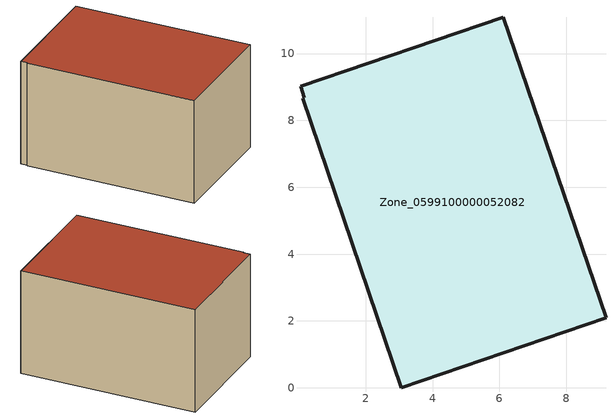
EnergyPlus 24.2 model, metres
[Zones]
Zone_0599100000052082
 floor ground (C_G): 0.17,8.68 0.05,9.02 6.11,11.09 9.19,2.09 3.07,0 0.12,8.66 z0
 wall outside (C_F): 9.19,2.09 6.11,11.09 0.05,9.02 0.17,8.68 0.12,8.66 3.07,0 9.19,2.09 z0:5.75
 roof outside (C_R): 0.05,9.02 0.17,8.68 0.12,8.66 3.07,0 9.19,2.09 6.11,11.09 z5.75
[BUILDING]
Pand.0599100000052082: North Axis=0; Terrain=City; Loads Convergence Tolerance Value=0.04; Temperature Convergence Tolerance Value=0.4; Solar Distribution=FullExterior; Maximum Number of Warmup Days=25; Minimum Number of Warmup Days=1
[Site:Location]
Rotterdam.The.Hague.AP_ZH_NLD Design_Conditions: Latitude=51.96; Longitude=4.45; Time Zone=1; Elevation=-4.5
[SITE:GROUNDTEMPERATURE:BUILDINGSURFACE]
18, 18, 18, 18, 18, 18, 18, 18, 18, 18, 18, 18
[MATERIAL] Thermal Absorptance=0.9; Solar Absorptance=0.7; Visible Absorptance=0.7
Name | Roughness | Thickness | Conductivity | Density | Specific Heat
G.TC.1946-1964 | MediumSmooth | 0.15 | 1 | 540 | 1210
F.TC.1946-1964 | Rough | 0.3 | 0.857143 | 1920 | 840
R.TC.1946-1964 | MediumRough | 0.2 | 0.235294 | 1500 | 1000
[CONSTRUCTION]
C_G: G.TC.1946-1964
C_F: F.TC.1946-1964
C_R: R.TC.1946-1964
[ZONE]
Zone_0599100000052082: Type=1; Multiplier=1; Ceiling Height=Autocalculate; Volume=Autocalculate; Floor Area=autocalculate; Part of Total Floor Area=Yes
[ZONEINFILTRATION:DESIGNFLOWRATE]
Infil_Zone_0599100000052082: Zone or ZoneList or Space or SpaceList=Zone_0599100000052082; Schedule=AlwaysOn; Design Flow Rate Calculation Method=Flow/Area; Flow Rate per Floor Area=0.003; Constant Term Coefficient=1; Temperature Term Coefficient=0; Velocity Term Coefficient=0; Velocity Squared Term Coefficient=0
[HVACTEMPLATE:ZONE:IDEALLOADSAIRSYSTEM]
Zone_0599100000052082: Maximum Heating Supply Air Temperature=50; Minimum Cooling Supply Air Temperature=13; Maximum Heating Supply Air Humidity Ratio=0.0156; Minimum Cooling Supply Air Humidity Ratio=0.0077; Heating Limit=NoLimit; Cooling Limit=NoLimit; Dehumidification Control Type=ConstantSensibleHeatRatio; Cooling Sensible Heat Ratio=0.7; Dehumidification Setpoint=60; Humidification Control Type=None; Humidification Setpoint=30; Outdoor Air Method=None; Outdoor Air Flow Rate per Person=0.00944; Outdoor Air Flow Rate per Zone Floor Area=0; Outdoor Air Flow Rate per Zone=0; Demand Controlled Ventilation Type=None; Outdoor Air Economizer Type=NoEconomizer; Heat Recovery Type=None; Sensible Heat Recovery Effectiveness=0.7; Latent Heat Recovery Effectiveness=0.65
[ZONECONTROL:THERMOSTAT]
ThermostatControl_Zone_0599100000052082: Zone or ZoneList=Zone_0599100000052082; Control Type Schedule=DualSetpointControlType; Control 1=Thermostat_Zone_0599100000052082; Temperature Difference Between Cutout And Setpoint=0
[THERMOSTATSETPOINT:DUALSETPOINT]
Thermostat_Zone_0599100000052082: Heating Setpoint Temperature Schedule=HeatingSetpoint_Zone_0599100000052082; Cooling Setpoint Temperature Schedule=CoolingSetpoint_Zone_0599100000052082
[SCHEDULE:COMPACT]
HeatingSetpoint_Zone_0599100000052082: Through: 12/31, For: AllDays, Until: 24:00, 21
CoolingSetpoint_Zone_0599100000052082: Through: 12/31, For: AllDays, Until: 24:00, 24
DualSetpointControlType: Through: 12/31, For: AllDays, Until: 24:00, 4
AlwaysOn: Through: 12/31, For: AllDays, Until: 24:00, 1
